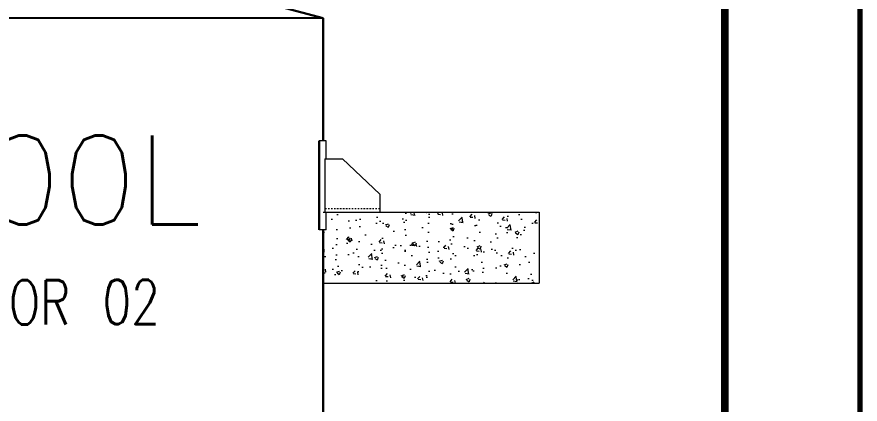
# Model space of a CAD drawing. Header units: inches. Extents: x 10149 to 11899, y 21917 to 23140.
# Drawn here: x 11834.1 to 11891, y 22463.8 to 22489.9 of the extents above; entities that cross this region are included whole.
import ezdxf

# ---------------------------------------------------------------- set-up
doc = ezdxf.new("R2010")
doc.units = ezdxf.units.IN
doc.header["$MEASUREMENT"] = 0
doc.linetypes.add('ACAD_ISO02W100', pattern=[15, 12, -3])
doc.linetypes.add('DASHDOT', pattern=[25.4, 12.7, -6.35, 0, -6.35])
for name, color, linetype in [('02___PRT_ALL_AXES', 7, 'Continuous'), ('MATERIEL-DIVERS', 7, 'Continuous'), ('REPERES', 7, 'Continuous'), ('TEXTES', 7, 'Continuous'), ('TXT_FR', 7, 'Continuous')]:
    doc.layers.add(name, color=color, linetype=linetype)
for name, color, linetype, lineweight in [('19 Pipe Process', 30, 'Continuous', 30), ('61 Revision Cloud', 1, 'Continuous', 9), ('Pipe-process', 30, 'Continuous', 70), ('粗实线', 7, 'Continuous', 30), ('粗线', 7, 'Continuous', 30), ('虚线', 6, 'ACAD_ISO02W100', 20)]:
    doc.layers.add(name, color=color, linetype=linetype, lineweight=lineweight)
doc.layers.get('REPERES').off()
doc.styles.add('ROMANS', font='ROMANS.SHX')

# ---------------------------------------------------------------- blocks, each defined once
blk = doc.blocks.new('A$C27857EA5')
at = {"linetype": 'Continuous'}
h = blk.add_hatch(dxfattribs=at)
h.set_pattern_fill('AR-CONC', color=15, scale=0.5, style=0)
h.set_pattern_definition([(50, (-23314.41, 6696.1), (91.09233, -7.96954), [9.525, -104.775]), (355, (-23314.41, 6696.1), (-17.6214, 95.52832), [7.62, -83.82]), (100.451, (-23306.82, 6695.43), (73.47125, 87.55834), [8.095, -89.045]), (46.1842, (-23314.41, 6721.5), (135.5395, -21.02116), [14.2875, -157.1625]), (96.6356, (-23303.12, 6719.74), (118.7021, 123.7128), [12.1425, -133.5675]), (351.184, (-23314.41, 6721.5), (118.7023, 123.71256), [11.43, -125.73]), (21, (-23301.71, 6715.15), (75.80744, -51.13276), [9.525, -104.775]), (326, (-23301.71, 6715.15), (30.901, 92.094), [7.62, -83.82]), (71.4514, (-23295.4, 6710.89), (106.70825, 40.96143), [8.095, -89.045]), (37.5, (-23314.414, 6696.097), (1.5443, 42.27752), [0, -82.804, 0, -85.09, 0, -84.1375]), (7.5, (-23314.414, 6696.097), (33.40983, 50.09029), [0, -48.514, 0, -80.899, 0, -32.0675]), (327.5, (-23342.735, 6696.097), (67.795298, -2.86437), [0, -31.75, 0, -99.06, 0, -131.445]), (317.5, (-23355.435, 6696.097), (74.06459, 12.71325), [0, -41.275, 0, -65.786, 0, -93.345])])
h.paths.add_polyline_path([(807.5, 1847.967), (799.5, 1847.967), (799.5, 1697.967), (1407.176, 1697.967), (1407.176, 1897.967), (807.5, 1897.967)])
at = {"ltscale": 0.3}
for p, q in [((807.5, 2097.967), (787.833, 2097.967)), ((807.5, 2047.967), (807.5, 2097.967)), ((803.99, 2047.967), (853.99, 2047.967)), ((803.99, 2047.967), (803.99, 1897.967)), ((853.99, 2047.967), (958.99, 1947.967)), ((958.99, 1947.967), (958.99, 1897.967)), ((803.99, 1897.967), (958.99, 1897.967)), ((807.5, 1847.967), (807.5, 1897.967)), ((807.5, 1847.967), (787.833, 1847.967))]:
    blk.add_line(p, q, dxfattribs=at)
at = {"color": 15, "linetype": 'Continuous'}
for p, q in [((799.5, 1897.967), (1407.176, 1897.967)), ((1407.176, 1897.967), (1407.176, 1697.967)), ((799.5, 1697.967), (1407.176, 1697.967))]:
    blk.add_line(p, q, dxfattribs=at)
at = {"layer": '02___PRT_ALL_AXES', "color": 7, "linetype": 'Continuous'}
blk.add_line((799.5, 2443.265), (-800.5, 2443.265), dxfattribs=at)
at = {"layer": '粗实线'}
blk.add_line((799.5, 1223.265), (799.5, 1847.967), dxfattribs=at)
at = {"layer": '粗线'}
for p, q in [((149.5, 2617.432), (799.5, 2443.265)), ((799.5, 2443.265), (799.5, 2097.967))]:
    blk.add_line(p, q, dxfattribs=at)
at = {"layer": '粗线', "ltscale": 4}
for p, q in [((768.306, 2443.265), (768.23, 2442.967)), ((787.833, 2097.967), (787.833, 1847.967))]:
    blk.add_line(p, q, dxfattribs=at)
at = {"layer": '虚线', "ltscale": 2}
for p, q in [((268.154, 2443.265), (268.23, 2442.967)), ((517.862, 2443.265), (518.23, 2442.967)), ((518.598, 2443.265), (518.23, 2442.967))]:
    blk.add_line(p, q, dxfattribs=at)
at = {"layer": '虚线', "ltscale": 0.3}
blk.add_line((804.865, 1907.967), (958.99, 1907.967), dxfattribs=at)
blk = doc.blocks.new('REPNORM1')
at = {"layer": 'TEXTES', "style": 'ROMANS', "width": 0.75}
for tag, p in [('ZONE', (-9.75, -1.25)), ('SOUSZONE', (-5.25, -1.25)), ('ELEMENT', (-0.747, -1.25)), ('NUM', (5.588, -1.222))]:
    blk.add_attdef(tag, p, '', height=3, dxfattribs=at)

msp = doc.modelspace()

# ---------------------------------------------------------------- linework, layer by layer
at = {"layer": '19 Pipe Process'}
msp.add_open_spline([(11835.748, 22429.193), (11832.51, 22424.189), (11813.749, 22395.204), (11801.921, 22417.663), (11809.175, 22484.374), (11791.73, 22484.176), (11781.991, 22484.066)], degree=3, knots=[46.551714, 46.551714, 46.551714, 46.551714, 56.001857, 101.299771, 133.805603, 174.885302, 174.885302, 174.885302, 174.885302], dxfattribs=at)
at = {"layer": 'MATERIEL-DIVERS', "linetype": 'DASHDOT', "const_width": 0.5}
msp.add_lwpolyline([(11800.88, 22536.787), (11881.871, 22537.624), (11881.871, 22425.584), (11800.88, 22424.748)], close=True, dxfattribs=at)
at = {"layer": 'Pipe-process'}
msp.add_lwpolyline([(11275.843, 22225.193), (11275.843, 22179.735), (11255.898, 22179.735), (11255.898, 22158.122), (11891.009, 22158.122), (11891.009, 22745.673), (11692.034, 22745.673)], dxfattribs=at)

# ---------------------------------------------------------------- block references
at = {"layer": '61 Revision Cloud', "xscale": 0.024, "yscale": 0.024, "zscale": 0.024}
msp.add_blockref('A$C27857EA5', (11835.559, 22431.193), dxfattribs=at)
at = {"layer": 'REPERES'}
msp.add_blockref('REPNORM1', (11834.261, 22470.395), dxfattribs=at).add_auto_attribs({'ZONE': 'M2', 'SOUSZONE': 'I2', 'ELEMENT': 'OR', 'NUM': '02'})

# ---------------------------------------------------------------- texts
at = {"layer": 'TXT_FR', "style": 'ROMANS'}
msp.add_text('3000L', height=6, dxfattribs=at).set_placement((11821.598, 22475.903))

doc.saveas('drawing.dxf')
